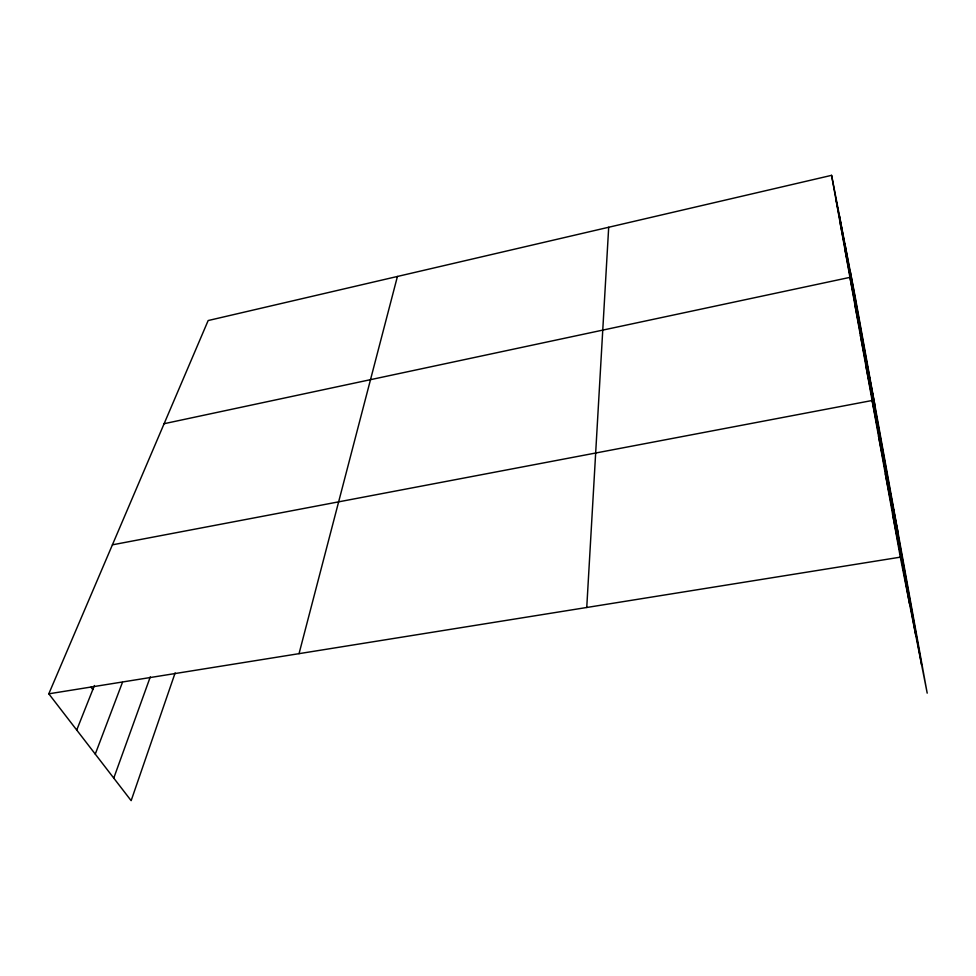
<?xml version="1.0" encoding="UTF-8"?>
<svg xmlns="http://www.w3.org/2000/svg" width="976" height="976" viewBox="0 0 976 976"><rect width="100%" height="100%" fill="white"/><g stroke="black" fill="none" stroke-linecap="round" stroke-linejoin="round"><path stroke-width="1.46" d="M586.747 607.487L608.695 227.262M299.034 653.664L397.427 276.464M175.143 672.915L131.15 800.662L48.8 693.814L208.156 320.543L831.589 175.338L855.135 296.484L927.2 693.143L900.323 557.162L831.589 175.338M113.765 778.104L150.292 676.88M95.27 754.106L122.427 682.419M76.726 730.048L94.428 685.506M164.114 423.706L849.962 277.367L874.728 404.357M112.411 544.828L872.117 400.502L898.054 532.689M48.8 693.814L900.323 557.162M91.012 687.202L92.805 689.605M878.522 436.028L887.428 481.4M885.33 473.836L894.333 519.622M892.576 514.132L901.678 560.297M835.834 198.897L843.862 240.206M840.299 223.687L848.437 265.533M844.996 249.807L853.256 292.19M855.037 305.61L863.528 349.042M860.417 335.451L869.006 379.396M866.102 367.025L874.801 411.457M850.12 270.681L921.588 664.729M844.813 243.366L915.573 634.327M839.519 216.111L909.51 603.668"/></g></svg>
